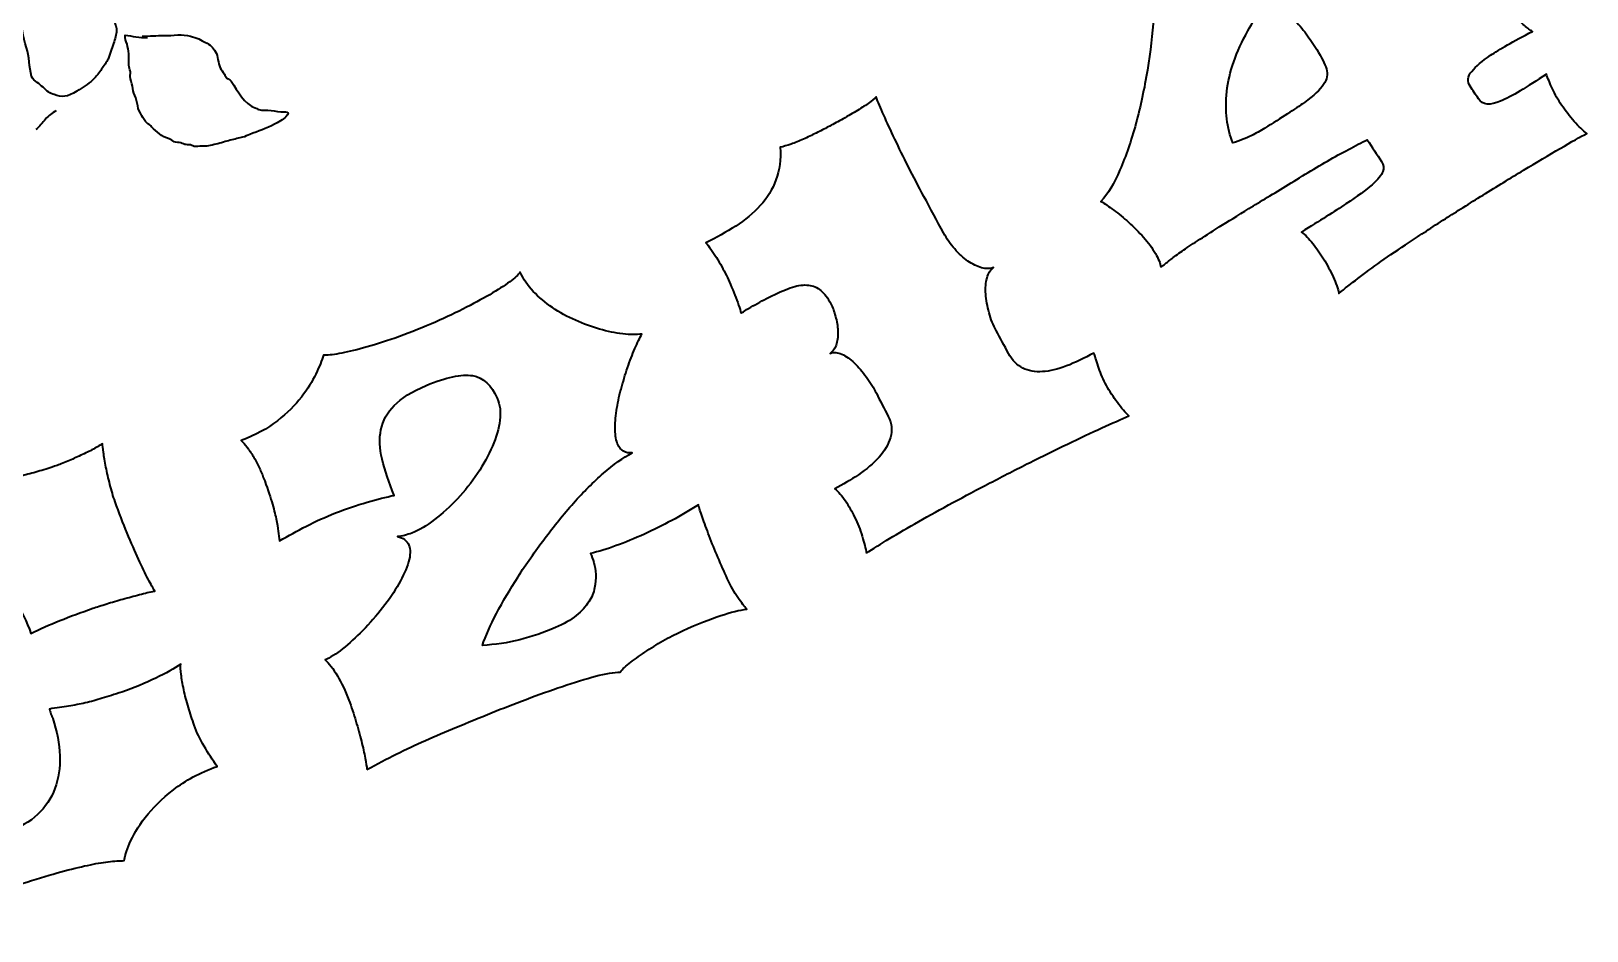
# Model space of a CAD drawing. Header units: millimetres. Extents: x 303.9 to 374.2, y -244.7 to -222.4.
# Drawn here: x 354.12 to 367.67, y -242.53 to -234.69 of the extents above; entities that cross this region are included whole.
import ezdxf

# ---------------------------------------------------------------- set-up
doc = ezdxf.new("R2010")
doc.units = ezdxf.units.MM
doc.header["$MEASUREMENT"] = 0
doc.layers.add('Bottom', color=7, linetype='Continuous', lineweight=0)

# ---------------------------------------------------------------- blocks, each defined once
blk = doc.blocks.new('Block_2')
at = {"layer": 'Bottom', "color": 18, "lineweight": 40, "true_color": 0x000000}
for points, knots in [([(363.958, -236.752), (363.957, -236.735), (363.951, -236.716), (363.943, -236.696), (363.934, -236.676), (363.924, -236.655), (363.911, -236.632), (363.883, -236.584), (363.848, -236.536), (363.807, -236.491), (363.765, -236.445), (363.723, -236.402), (363.678, -236.361), (363.634, -236.321), (363.59, -236.285), (363.548, -236.254), (363.506, -236.223), (363.469, -236.197), (363.437, -236.179), (363.495, -236.116), (363.55, -236.024), (363.602, -235.903), (363.654, -235.783), (363.7, -235.649), (363.741, -235.5), (363.781, -235.351), (363.815, -235.196), (363.841, -235.034), (363.868, -234.873), (363.885, -234.72), (363.894, -234.576), (363.903, -234.431), (363.901, -234.303), (363.89, -234.19), (363.879, -234.077), (363.857, -233.994), (363.824, -233.94), (363.842, -233.936), (363.869, -233.928), (363.905, -233.915), (363.94, -233.901), (363.979, -233.884), (364.023, -233.864), (364.066, -233.844), (364.114, -233.82), (364.164, -233.794), (364.214, -233.767), (364.264, -233.738), (364.313, -233.707), (364.356, -233.68), (364.406, -233.646), (364.462, -233.605), (364.518, -233.565), (364.573, -233.523), (364.628, -233.479), (364.682, -233.436), (364.732, -233.393), (364.778, -233.351), (364.823, -233.309), (364.857, -233.273), (364.88, -233.243), (364.878, -233.282), (364.892, -233.334), (364.922, -233.398), (364.952, -233.462), (364.99, -233.529), (365.034, -233.597), (365.066, -233.646), (365.099, -233.693), (365.133, -233.738), (365.169, -233.784), (365.203, -233.824), (365.237, -233.858), (365.271, -233.892), (365.303, -233.92), (365.333, -233.94), (365.362, -233.96), (365.386, -233.97), (365.405, -233.969), (365.373, -233.986), (365.343, -234.003), (365.314, -234.019), (365.286, -234.035), (365.259, -234.052), (365.234, -234.069), (365.166, -234.113), (365.107, -234.157), (365.06, -234.203), (365.011, -234.248), (364.968, -234.295), (364.929, -234.345), (364.891, -234.396), (364.855, -234.449), (364.823, -234.506), (364.79, -234.562), (364.755, -234.625), (364.716, -234.692), (364.612, -234.877), (364.551, -235.053), (364.533, -235.222), (364.516, -235.391), (364.533, -235.54), (364.584, -235.669), (364.65, -235.648), (364.704, -235.627), (364.746, -235.606), (364.788, -235.585), (364.827, -235.563), (364.863, -235.541), (365.011, -235.449), (365.126, -235.374), (365.208, -235.316), (365.29, -235.258), (365.345, -235.206), (365.375, -235.161), (365.405, -235.115), (365.413, -235.07), (365.4, -235.025), (365.386, -234.98), (365.359, -234.924), (365.315, -234.856), (365.285, -234.809), (365.255, -234.763), (365.223, -234.719), (365.192, -234.675), (365.154, -234.631), (365.109, -234.587), (365.152, -234.575), (365.194, -234.561), (365.232, -234.545), (365.271, -234.53), (365.309, -234.513), (365.345, -234.495), (365.382, -234.476), (365.419, -234.455), (365.456, -234.433), (365.494, -234.411), (365.534, -234.386), (365.577, -234.358), (365.632, -234.322), (365.678, -234.29), (365.716, -234.261), (365.754, -234.233), (365.786, -234.206), (365.815, -234.18), (365.843, -234.155), (365.869, -234.13), (365.892, -234.106), (365.915, -234.082), (365.94, -234.056), (365.968, -234.028), (366.006, -234.105), (366.036, -234.175), (366.059, -234.238), (366.083, -234.301), (366.11, -234.356), (366.142, -234.404), (366.166, -234.441), (366.189, -234.472), (366.21, -234.499), (366.231, -234.525), (366.255, -234.544), (366.283, -234.554), (366.311, -234.565), (366.345, -234.564), (366.385, -234.553), (366.425, -234.541), (366.477, -234.515), (366.54, -234.472), (366.556, -234.461), (366.579, -234.446), (366.606, -234.428), (366.634, -234.409), (366.664, -234.389), (366.694, -234.367), (366.725, -234.345), (366.756, -234.322), (366.789, -234.298), (366.821, -234.275), (366.85, -234.252), (366.875, -234.231), (366.88, -234.262), (366.896, -234.302), (366.921, -234.353), (366.946, -234.402), (366.981, -234.459), (367.024, -234.523), (367.045, -234.553), (367.063, -234.579), (367.08, -234.599), (367.096, -234.619), (367.11, -234.635), (367.124, -234.647), (367.138, -234.659), (367.151, -234.669), (367.162, -234.677), (367.173, -234.685), (367.184, -234.692), (367.195, -234.698), (367.109, -234.742), (367.036, -234.78), (366.976, -234.815), (366.916, -234.85), (366.867, -234.88), (366.828, -234.906), (366.756, -234.954), (366.703, -235.001), (366.665, -235.046), (366.628, -235.091), (366.623, -235.134), (366.651, -235.176), (366.675, -235.212), (366.699, -235.248), (366.723, -235.284), (366.759, -235.339), (366.824, -235.346), (366.917, -235.305), (367.011, -235.264), (367.144, -235.185), (367.315, -235.069), (367.329, -235.106), (367.346, -235.149), (367.368, -235.198), (367.39, -235.246), (367.417, -235.294), (367.448, -235.34), (367.482, -235.389), (367.518, -235.436), (367.558, -235.481), (367.597, -235.526), (367.634, -235.561), (367.668, -235.587), (367.611, -235.616), (367.534, -235.659), (367.436, -235.717), (367.338, -235.774), (367.231, -235.837), (367.117, -235.907), (367.002, -235.976), (366.884, -236.048), (366.764, -236.123), (366.644, -236.197), (366.534, -236.266), (366.436, -236.329), (366.319, -236.404), (366.215, -236.472), (366.123, -236.533), (366.031, -236.593), (365.949, -236.65), (365.875, -236.702), (365.801, -236.755), (365.734, -236.804), (365.674, -236.849), (365.614, -236.895), (365.559, -236.939), (365.509, -236.98), (365.5, -236.939), (365.483, -236.891), (365.458, -236.836), (365.433, -236.782), (365.406, -236.729), (365.375, -236.678), (365.345, -236.63), (365.314, -236.586), (365.281, -236.545), (365.248, -236.504), (365.216, -236.47), (365.183, -236.445), (365.342, -236.348), (365.471, -236.266), (365.57, -236.2), (365.669, -236.135), (365.745, -236.079), (365.797, -236.033), (365.848, -235.987), (365.88, -235.949), (365.891, -235.919), (365.902, -235.889), (365.898, -235.86), (365.88, -235.832), (365.839, -235.768), (365.797, -235.705), (365.756, -235.642), (365.706, -235.666), (365.651, -235.694), (365.593, -235.725), (365.535, -235.756), (365.473, -235.79), (365.41, -235.827), (365.346, -235.864), (365.282, -235.902), (365.216, -235.942), (365.15, -235.982), (365.086, -236.021), (365.022, -236.06), (364.896, -236.137), (364.785, -236.205), (364.689, -236.263), (364.594, -236.322), (364.511, -236.373), (364.44, -236.418), (364.37, -236.463), (364.309, -236.501), (364.259, -236.534), (364.208, -236.566), (364.165, -236.596), (364.129, -236.621), (364.092, -236.647), (364.061, -236.67), (364.035, -236.691), (364.008, -236.712), (363.983, -236.733), (363.958, -236.752)], [0, 0, 0, 0, 1, 1, 1, 2, 2, 2, 3, 3, 3, 4, 4, 4, 5, 5, 5, 6, 6, 6, 7, 7, 7, 8, 8, 8, 9, 9, 9, 10, 10, 10, 11, 11, 11, 12, 12, 12, 13, 13, 13, 14, 14, 14, 15, 15, 15, 16, 16, 16, 17, 17, 17, 18, 18, 18, 19, 19, 19, 20, 20, 20, 21, 21, 21, 22, 22, 22, 23, 23, 23, 24, 24, 24, 25, 25, 25, 26, 26, 26, 27, 27, 27, 28, 28, 28, 29, 29, 29, 30, 30, 30, 31, 31, 31, 32, 32, 32, 33, 33, 33, 34, 34, 34, 35, 35, 35, 36, 36, 36, 37, 37, 37, 38, 38, 38, 39, 39, 39, 40, 40, 40, 41, 41, 41, 42, 42, 42, 43, 43, 43, 44, 44, 44, 45, 45, 45, 46, 46, 46, 47, 47, 47, 48, 48, 48, 49, 49, 49, 50, 50, 50, 51, 51, 51, 52, 52, 52, 53, 53, 53, 54, 54, 54, 55, 55, 55, 56, 56, 56, 57, 57, 57, 58, 58, 58, 59, 59, 59, 60, 60, 60, 61, 61, 61, 62, 62, 62, 63, 63, 63, 64, 64, 64, 65, 65, 65, 66, 66, 66, 67, 67, 67, 68, 68, 68, 69, 69, 69, 70, 70, 70, 71, 71, 71, 72, 72, 72, 73, 73, 73, 74, 74, 74, 75, 75, 75, 76, 76, 76, 77, 77, 77, 78, 78, 78, 79, 79, 79, 80, 80, 80, 81, 81, 81, 82, 82, 82, 83, 83, 83, 84, 84, 84, 85, 85, 85, 86, 86, 86, 87, 87, 87, 88, 88, 88, 89, 89, 89, 90, 90, 90, 91, 91, 91, 92, 92, 92, 93, 93, 93, 94, 94, 94, 95, 95, 95, 96, 96, 96, 97, 97, 97, 98, 98, 98, 99, 99, 99, 100, 100, 100, 101, 101, 101, 102, 102, 102, 103, 103, 103, 104, 104, 104, 104]), ([(361.395, -239.244), (361.387, -239.202), (361.375, -239.153), (361.357, -239.095), (361.34, -239.037), (361.319, -238.982), (361.292, -238.928), (361.268, -238.878), (361.241, -238.831), (361.212, -238.787), (361.183, -238.743), (361.152, -238.707), (361.118, -238.681), (361.188, -238.647), (361.257, -238.606), (361.326, -238.559), (361.395, -238.512), (361.455, -238.461), (361.504, -238.407), (361.553, -238.352), (361.586, -238.295), (361.604, -238.235), (361.622, -238.174), (361.615, -238.113), (361.584, -238.051), (361.55, -237.984), (361.515, -237.917), (361.481, -237.849), (361.457, -237.802), (361.428, -237.755), (361.394, -237.708), (361.36, -237.662), (361.325, -237.621), (361.289, -237.586), (361.253, -237.551), (361.216, -237.525), (361.18, -237.509), (361.143, -237.492), (361.109, -237.49), (361.079, -237.502), (361.106, -237.482), (361.124, -237.455), (361.134, -237.419), (361.144, -237.384), (361.149, -237.345), (361.146, -237.304), (361.144, -237.263), (361.136, -237.221), (361.125, -237.18), (361.114, -237.138), (361.1, -237.101), (361.085, -237.071), (361.059, -237.02), (361.03, -236.981), (360.998, -236.954), (360.967, -236.928), (360.931, -236.912), (360.891, -236.908), (360.85, -236.903), (360.803, -236.909), (360.751, -236.925), (360.698, -236.942), (360.639, -236.967), (360.572, -237), (360.554, -237.009), (360.532, -237.021), (360.505, -237.035), (360.478, -237.049), (360.452, -237.063), (360.425, -237.078), (360.399, -237.093), (360.375, -237.108), (360.351, -237.121), (360.329, -237.136), (360.313, -237.145), (360.304, -237.152), (360.298, -237.133), (360.291, -237.109), (360.281, -237.081), (360.271, -237.053), (360.26, -237.024), (360.248, -236.994), (360.236, -236.964), (360.224, -236.933), (360.211, -236.903), (360.198, -236.873), (360.186, -236.846), (360.175, -236.823), (360.15, -236.772), (360.121, -236.72), (360.088, -236.667), (360.054, -236.613), (360.025, -236.571), (359.997, -236.539), (360.089, -236.494), (360.175, -236.446), (360.257, -236.393), (360.339, -236.34), (360.41, -236.281), (360.47, -236.215), (360.53, -236.149), (360.577, -236.074), (360.607, -235.991), (360.639, -235.908), (360.651, -235.813), (360.643, -235.707), (360.672, -235.701), (360.703, -235.692), (360.738, -235.68), (360.773, -235.667), (360.809, -235.652), (360.846, -235.636), (360.882, -235.62), (360.92, -235.602), (360.957, -235.583), (360.994, -235.565), (361.03, -235.547), (361.062, -235.529), (361.096, -235.511), (361.134, -235.491), (361.177, -235.467), (361.22, -235.443), (361.262, -235.419), (361.302, -235.395), (361.343, -235.37), (361.379, -235.347), (361.411, -235.325), (361.442, -235.302), (361.465, -235.283), (361.478, -235.267), (361.495, -235.31), (361.518, -235.363), (361.546, -235.427), (361.574, -235.49), (361.606, -235.56), (361.642, -235.635), (361.678, -235.711), (361.717, -235.792), (361.76, -235.877), (361.804, -235.962), (361.848, -236.048), (361.895, -236.135), (361.952, -236.241), (362.009, -236.347), (362.066, -236.453), (362.093, -236.504), (362.126, -236.551), (362.163, -236.593), (362.2, -236.635), (362.238, -236.67), (362.278, -236.698), (362.318, -236.726), (362.357, -236.745), (362.396, -236.756), (362.435, -236.767), (362.47, -236.767), (362.501, -236.755), (362.474, -236.774), (362.455, -236.804), (362.445, -236.845), (362.434, -236.886), (362.43, -236.933), (362.433, -236.985), (362.437, -237.037), (362.447, -237.092), (362.462, -237.148), (362.478, -237.205), (362.499, -237.256), (362.524, -237.303), (362.56, -237.369), (362.595, -237.436), (362.631, -237.502), (362.664, -237.563), (362.706, -237.606), (362.756, -237.631), (362.806, -237.656), (362.863, -237.666), (362.927, -237.661), (362.991, -237.657), (363.06, -237.641), (363.136, -237.612), (363.211, -237.583), (363.291, -237.546), (363.375, -237.499), (363.388, -237.536), (363.402, -237.58), (363.419, -237.631), (363.435, -237.681), (363.457, -237.732), (363.484, -237.781), (363.513, -237.833), (363.545, -237.883), (363.58, -237.931), (363.616, -237.98), (363.649, -238.018), (363.68, -238.047), (363.614, -238.075), (363.535, -238.11), (363.443, -238.152), (363.352, -238.193), (363.253, -238.241), (363.146, -238.292), (363.039, -238.343), (362.929, -238.397), (362.814, -238.455), (362.699, -238.512), (362.585, -238.571), (362.47, -238.631), (362.361, -238.688), (362.253, -238.745), (362.148, -238.802), (362.042, -238.858), (361.944, -238.913), (361.851, -238.966), (361.759, -239.019), (361.673, -239.069), (361.596, -239.116), (361.518, -239.163), (361.451, -239.205), (361.395, -239.244)], [0, 0, 0, 0, 1, 1, 1, 2, 2, 2, 3, 3, 3, 4, 4, 4, 5, 5, 5, 6, 6, 6, 7, 7, 7, 8, 8, 8, 9, 9, 9, 10, 10, 10, 11, 11, 11, 12, 12, 12, 13, 13, 13, 14, 14, 14, 15, 15, 15, 16, 16, 16, 17, 17, 17, 18, 18, 18, 19, 19, 19, 20, 20, 20, 21, 21, 21, 22, 22, 22, 23, 23, 23, 24, 24, 24, 25, 25, 25, 26, 26, 26, 27, 27, 27, 28, 28, 28, 29, 29, 29, 30, 30, 30, 31, 31, 31, 32, 32, 32, 33, 33, 33, 34, 34, 34, 35, 35, 35, 36, 36, 36, 37, 37, 37, 38, 38, 38, 39, 39, 39, 40, 40, 40, 41, 41, 41, 42, 42, 42, 43, 43, 43, 44, 44, 44, 45, 45, 45, 46, 46, 46, 47, 47, 47, 48, 48, 48, 49, 49, 49, 50, 50, 50, 51, 51, 51, 52, 52, 52, 53, 53, 53, 54, 54, 54, 55, 55, 55, 56, 56, 56, 57, 57, 57, 58, 58, 58, 59, 59, 59, 60, 60, 60, 61, 61, 61, 62, 62, 62, 63, 63, 63, 64, 64, 64, 65, 65, 65, 66, 66, 66, 67, 67, 67, 68, 68, 68, 69, 69, 69, 70, 70, 70, 71, 71, 71, 72, 72, 72, 73, 73, 73, 73]), ([(357.045, -241.127), (357.043, -241.104), (357.038, -241.071), (357.029, -241.028), (357.022, -240.984), (357.011, -240.935), (356.997, -240.88), (356.982, -240.825), (356.967, -240.767), (356.949, -240.705), (356.931, -240.643), (356.91, -240.582), (356.887, -240.522), (356.857, -240.444), (356.824, -240.373), (356.788, -240.311), (356.751, -240.248), (356.715, -240.202), (356.68, -240.172), (356.723, -240.154), (356.775, -240.122), (356.833, -240.076), (356.891, -240.03), (356.949, -239.977), (357.009, -239.916), (357.069, -239.854), (357.126, -239.789), (357.182, -239.718), (357.237, -239.647), (357.284, -239.578), (357.323, -239.51), (357.361, -239.441), (357.39, -239.378), (357.407, -239.319), (357.425, -239.259), (357.426, -239.21), (357.41, -239.172), (357.394, -239.133), (357.361, -239.108), (357.31, -239.098), (357.352, -239.094), (357.394, -239.084), (357.437, -239.067), (357.5, -239.041), (357.566, -239.002), (357.634, -238.95), (357.702, -238.897), (357.769, -238.837), (357.833, -238.769), (357.897, -238.701), (357.956, -238.627), (358.009, -238.548), (358.061, -238.469), (358.104, -238.39), (358.138, -238.311), (358.172, -238.233), (358.193, -238.158), (358.203, -238.085), (358.212, -238.013), (358.204, -237.949), (358.18, -237.893), (358.13, -237.778), (358.058, -237.712), (357.964, -237.696), (357.87, -237.68), (357.736, -237.709), (357.562, -237.782), (357.438, -237.835), (357.344, -237.892), (357.283, -237.955), (357.221, -238.019), (357.183, -238.089), (357.167, -238.167), (357.151, -238.244), (357.154, -238.33), (357.178, -238.425), (357.202, -238.52), (357.236, -238.624), (357.283, -238.739), (357.214, -238.753), (357.135, -238.773), (357.046, -238.799), (356.957, -238.824), (356.865, -238.855), (356.771, -238.892), (356.682, -238.928), (356.598, -238.966), (356.518, -239.007), (356.438, -239.049), (356.36, -239.091), (356.283, -239.134), (356.279, -239.108), (356.276, -239.08), (356.273, -239.05), (356.27, -239.02), (356.264, -238.984), (356.254, -238.943), (356.245, -238.902), (356.233, -238.853), (356.216, -238.795), (356.2, -238.738), (356.176, -238.667), (356.143, -238.583), (356.132, -238.553), (356.119, -238.522), (356.103, -238.49), (356.088, -238.458), (356.072, -238.427), (356.055, -238.399), (356.037, -238.37), (356.019, -238.344), (356.002, -238.32), (355.984, -238.296), (355.967, -238.276), (355.95, -238.262), (356.075, -238.214), (356.18, -238.157), (356.265, -238.089), (356.35, -238.023), (356.42, -237.954), (356.474, -237.884), (356.528, -237.814), (356.57, -237.747), (356.6, -237.682), (356.63, -237.617), (356.653, -237.562), (356.668, -237.518), (356.699, -237.519), (356.744, -237.515), (356.804, -237.504), (356.864, -237.494), (356.935, -237.477), (357.016, -237.455), (357.098, -237.433), (357.189, -237.404), (357.29, -237.369), (357.391, -237.333), (357.496, -237.292), (357.606, -237.245), (357.701, -237.204), (357.793, -237.161), (357.88, -237.117), (357.966, -237.073), (358.044, -237.031), (358.114, -236.991), (358.183, -236.95), (358.241, -236.913), (358.288, -236.879), (358.334, -236.845), (358.365, -236.817), (358.38, -236.796), (358.407, -236.855), (358.445, -236.91), (358.493, -236.962), (358.543, -237.014), (358.599, -237.061), (358.661, -237.104), (358.723, -237.146), (358.79, -237.183), (358.86, -237.214), (358.93, -237.246), (359.001, -237.271), (359.071, -237.291), (359.141, -237.311), (359.208, -237.325), (359.272, -237.332), (359.336, -237.34), (359.392, -237.34), (359.44, -237.334), (359.42, -237.367), (359.4, -237.41), (359.378, -237.461), (359.356, -237.512), (359.335, -237.568), (359.314, -237.628), (359.294, -237.688), (359.275, -237.75), (359.258, -237.814), (359.24, -237.879), (359.227, -237.941), (359.218, -238.001), (359.209, -238.061), (359.205, -238.117), (359.206, -238.168), (359.207, -238.22), (359.215, -238.263), (359.23, -238.296), (359.254, -238.349), (359.296, -238.374), (359.355, -238.369), (359.275, -238.411), (359.192, -238.47), (359.105, -238.546), (359.017, -238.623), (358.931, -238.709), (358.844, -238.806), (358.758, -238.903), (358.673, -239.007), (358.591, -239.117), (358.508, -239.227), (358.431, -239.337), (358.361, -239.448), (358.291, -239.558), (358.228, -239.664), (358.174, -239.767), (358.12, -239.87), (358.079, -239.963), (358.05, -240.046), (358.162, -240.04), (358.271, -240.023), (358.376, -239.997), (358.481, -239.97), (358.584, -239.935), (358.686, -239.891), (358.76, -239.86), (358.821, -239.824), (358.868, -239.786), (358.915, -239.746), (358.951, -239.707), (358.977, -239.667), (359.003, -239.627), (359.019, -239.586), (359.027, -239.545), (359.035, -239.504), (359.038, -239.465), (359.037, -239.428), (359.036, -239.39), (359.031, -239.356), (359.021, -239.325), (359.011, -239.295), (359.002, -239.268), (358.992, -239.246), (359.062, -239.229), (359.137, -239.206), (359.215, -239.177), (359.294, -239.148), (359.377, -239.115), (359.461, -239.076), (359.541, -239.04), (359.62, -239.001), (359.699, -238.958), (359.778, -238.916), (359.856, -238.87), (359.931, -238.821), (359.937, -238.847), (359.949, -238.883), (359.966, -238.931), (359.983, -238.979), (360.003, -239.033), (360.026, -239.092), (360.048, -239.152), (360.074, -239.214), (360.101, -239.278), (360.129, -239.342), (360.156, -239.403), (360.183, -239.462), (360.213, -239.528), (360.244, -239.583), (360.276, -239.629), (360.307, -239.675), (360.333, -239.708), (360.353, -239.729), (360.291, -239.738), (360.216, -239.757), (360.126, -239.786), (360.036, -239.815), (359.925, -239.859), (359.793, -239.919), (359.747, -239.939), (359.697, -239.965), (359.642, -239.995), (359.588, -240.026), (359.535, -240.058), (359.483, -240.093), (359.431, -240.127), (359.385, -240.161), (359.343, -240.193), (359.301, -240.225), (359.27, -240.253), (359.251, -240.278), (359.196, -240.279), (359.125, -240.291), (359.036, -240.314), (358.947, -240.338), (358.85, -240.367), (358.747, -240.403), (358.643, -240.438), (358.538, -240.476), (358.431, -240.516), (358.325, -240.556), (358.227, -240.594), (358.137, -240.63), (358.024, -240.677), (357.92, -240.719), (357.826, -240.758), (357.73, -240.797), (357.64, -240.836), (357.554, -240.874), (357.467, -240.913), (357.384, -240.952), (357.301, -240.993), (357.219, -241.033), (357.133, -241.078), (357.045, -241.127)], [0, 0, 0, 0, 1, 1, 1, 2, 2, 2, 3, 3, 3, 4, 4, 4, 5, 5, 5, 6, 6, 6, 7, 7, 7, 8, 8, 8, 9, 9, 9, 10, 10, 10, 11, 11, 11, 12, 12, 12, 13, 13, 13, 14, 14, 14, 15, 15, 15, 16, 16, 16, 17, 17, 17, 18, 18, 18, 19, 19, 19, 20, 20, 20, 21, 21, 21, 22, 22, 22, 23, 23, 23, 24, 24, 24, 25, 25, 25, 26, 26, 26, 27, 27, 27, 28, 28, 28, 29, 29, 29, 30, 30, 30, 31, 31, 31, 32, 32, 32, 33, 33, 33, 34, 34, 34, 35, 35, 35, 36, 36, 36, 37, 37, 37, 38, 38, 38, 39, 39, 39, 40, 40, 40, 41, 41, 41, 42, 42, 42, 43, 43, 43, 44, 44, 44, 45, 45, 45, 46, 46, 46, 47, 47, 47, 48, 48, 48, 49, 49, 49, 50, 50, 50, 51, 51, 51, 52, 52, 52, 53, 53, 53, 54, 54, 54, 55, 55, 55, 56, 56, 56, 57, 57, 57, 58, 58, 58, 59, 59, 59, 60, 60, 60, 61, 61, 61, 62, 62, 62, 63, 63, 63, 64, 64, 64, 65, 65, 65, 66, 66, 66, 67, 67, 67, 68, 68, 68, 69, 69, 69, 70, 70, 70, 71, 71, 71, 72, 72, 72, 73, 73, 73, 74, 74, 74, 75, 75, 75, 76, 76, 76, 77, 77, 77, 78, 78, 78, 79, 79, 79, 80, 80, 80, 81, 81, 81, 82, 82, 82, 83, 83, 83, 84, 84, 84, 85, 85, 85, 86, 86, 86, 87, 87, 87, 88, 88, 88, 89, 89, 89, 90, 90, 90, 91, 91, 91, 92, 92, 92, 93, 93, 93, 94, 94, 94, 95, 95, 95, 96, 96, 96, 97, 97, 97, 98, 98, 98, 99, 99, 99, 100, 100, 100, 101, 101, 101, 101]), ([(351.848, -242.148), (351.871, -242.098), (351.879, -242.007), (351.873, -241.875), (351.867, -241.742), (351.834, -241.568), (351.776, -241.353), (351.749, -241.255), (351.714, -241.184), (351.671, -241.14), (351.628, -241.096), (351.577, -241.072), (351.517, -241.07), (351.546, -241.054), (351.568, -241.029), (351.582, -240.995), (351.597, -240.961), (351.607, -240.922), (351.611, -240.878), (351.616, -240.833), (351.614, -240.785), (351.608, -240.735), (351.602, -240.684), (351.591, -240.633), (351.577, -240.582), (351.541, -240.448), (351.497, -240.334), (351.445, -240.237), (351.392, -240.14), (351.338, -240.075), (351.282, -240.042), (351.289, -240.04), (351.296, -240.038), (351.303, -240.037), (351.358, -240.022), (351.417, -239.993), (351.479, -239.951), (351.541, -239.909), (351.602, -239.86), (351.661, -239.802), (351.721, -239.745), (351.776, -239.683), (351.829, -239.618), (351.881, -239.552), (351.926, -239.487), (351.964, -239.422), (352.002, -239.358), (352.031, -239.298), (352.05, -239.241), (352.069, -239.184), (352.075, -239.137), (352.068, -239.101), (352.13, -239.113), (352.233, -239.114), (352.378, -239.102), (352.521, -239.09), (352.705, -239.05), (352.926, -238.982), (352.978, -238.965), (353.034, -238.945), (353.092, -238.92), (353.149, -238.895), (353.205, -238.868), (353.257, -238.838), (353.311, -238.809), (353.359, -238.778), (353.403, -238.747), (353.447, -238.716), (353.481, -238.686), (353.507, -238.658), (353.538, -238.7), (353.579, -238.741), (353.628, -238.779), (353.676, -238.818), (353.731, -238.848), (353.79, -238.867), (353.825, -238.818), (353.845, -238.769), (353.851, -238.72), (353.857, -238.67), (353.859, -238.628), (353.857, -238.593), (353.874, -238.596), (353.899, -238.595), (353.932, -238.59), (353.964, -238.585), (354.002, -238.578), (354.044, -238.568), (354.086, -238.558), (354.131, -238.545), (354.179, -238.532), (354.227, -238.518), (354.275, -238.503), (354.324, -238.486), (354.353, -238.476), (354.387, -238.463), (354.425, -238.447), (354.464, -238.431), (354.502, -238.414), (354.54, -238.397), (354.579, -238.379), (354.616, -238.361), (354.651, -238.343), (354.686, -238.324), (354.717, -238.306), (354.742, -238.289), (354.743, -238.302), (354.746, -238.328), (354.751, -238.365), (354.756, -238.402), (354.763, -238.445), (354.773, -238.492), (354.782, -238.54), (354.794, -238.591), (354.807, -238.644), (354.821, -238.697), (354.835, -238.747), (354.852, -238.794), (354.887, -238.892), (354.921, -238.982), (354.957, -239.067), (354.993, -239.151), (355.025, -239.228), (355.056, -239.295), (355.087, -239.363), (355.115, -239.42), (355.139, -239.468), (355.165, -239.515), (355.184, -239.55), (355.198, -239.573), (355.156, -239.581), (355.111, -239.591), (355.064, -239.604), (355.016, -239.616), (354.969, -239.629), (354.92, -239.642), (354.872, -239.656), (354.824, -239.67), (354.779, -239.684), (354.733, -239.698), (354.693, -239.711), (354.658, -239.723), (354.454, -239.793), (354.275, -239.865), (354.119, -239.942), (354.085, -239.838), (354.037, -239.745), (353.977, -239.661), (353.916, -239.578), (353.846, -239.511), (353.767, -239.459), (353.688, -239.408), (353.601, -239.375), (353.505, -239.36), (353.409, -239.346), (353.308, -239.355), (353.202, -239.388), (353.144, -239.406), (353.088, -239.429), (353.033, -239.456), (352.977, -239.483), (352.927, -239.519), (352.882, -239.564), (352.837, -239.609), (352.799, -239.665), (352.769, -239.731), (352.739, -239.797), (352.72, -239.879), (352.711, -239.976), (352.703, -240.073), (352.708, -240.188), (352.726, -240.32), (352.745, -240.452), (352.78, -240.606), (352.832, -240.782), (352.898, -241.006), (352.972, -241.184), (353.054, -241.316), (353.135, -241.449), (353.223, -241.546), (353.315, -241.609), (353.408, -241.672), (353.505, -241.705), (353.606, -241.71), (353.707, -241.714), (353.811, -241.699), (353.917, -241.666), (354.023, -241.633), (354.11, -241.584), (354.178, -241.519), (354.246, -241.454), (354.296, -241.379), (354.328, -241.292), (354.36, -241.206), (354.374, -241.111), (354.371, -241.007), (354.367, -240.903), (354.347, -240.795), (354.309, -240.682), (354.305, -240.668), (354.3, -240.654), (354.294, -240.641), (354.289, -240.627), (354.285, -240.614), (354.28, -240.6), (354.341, -240.592), (354.397, -240.583), (354.447, -240.575), (354.497, -240.567), (354.546, -240.558), (354.593, -240.547), (354.641, -240.536), (354.69, -240.523), (354.74, -240.507), (354.791, -240.492), (354.848, -240.473), (354.91, -240.452), (355.019, -240.415), (355.118, -240.375), (355.207, -240.331), (355.297, -240.288), (355.369, -240.247), (355.424, -240.209), (355.42, -240.231), (355.421, -240.261), (355.427, -240.3), (355.432, -240.339), (355.44, -240.383), (355.451, -240.432), (355.461, -240.482), (355.475, -240.533), (355.49, -240.586), (355.507, -240.639), (355.523, -240.691), (355.541, -240.741), (355.562, -240.801), (355.591, -240.863), (355.627, -240.925), (355.664, -240.987), (355.702, -241.045), (355.74, -241.1), (355.589, -241.155), (355.464, -241.223), (355.361, -241.303), (355.259, -241.383), (355.177, -241.464), (355.115, -241.545), (355.052, -241.627), (355.007, -241.702), (354.979, -241.771), (354.951, -241.839), (354.935, -241.89), (354.932, -241.921), (354.891, -241.921), (354.845, -241.925), (354.792, -241.93), (354.74, -241.937), (354.68, -241.947), (354.612, -241.962), (354.544, -241.976), (354.467, -241.995), (354.38, -242.019), (354.293, -242.043), (354.194, -242.072), (354.084, -242.107), (353.967, -242.144), (353.851, -242.182), (353.738, -242.223), (353.625, -242.264), (353.521, -242.303), (353.427, -242.342), (353.333, -242.381), (353.253, -242.417), (353.186, -242.45), (353.119, -242.483), (353.074, -242.511), (353.05, -242.533), (353.008, -242.468), (352.94, -242.409), (352.844, -242.354), (352.75, -242.299), (352.645, -242.253), (352.53, -242.218), (352.414, -242.182), (352.297, -242.157), (352.175, -242.144), (352.054, -242.13), (351.945, -242.132), (351.848, -242.148)], [0, 0, 0, 0, 1, 1, 1, 2, 2, 2, 3, 3, 3, 4, 4, 4, 5, 5, 5, 6, 6, 6, 7, 7, 7, 8, 8, 8, 9, 9, 9, 10, 10, 10, 11, 11, 11, 12, 12, 12, 13, 13, 13, 14, 14, 14, 15, 15, 15, 16, 16, 16, 17, 17, 17, 18, 18, 18, 19, 19, 19, 20, 20, 20, 21, 21, 21, 22, 22, 22, 23, 23, 23, 24, 24, 24, 25, 25, 25, 26, 26, 26, 27, 27, 27, 28, 28, 28, 29, 29, 29, 30, 30, 30, 31, 31, 31, 32, 32, 32, 33, 33, 33, 34, 34, 34, 35, 35, 35, 36, 36, 36, 37, 37, 37, 38, 38, 38, 39, 39, 39, 40, 40, 40, 41, 41, 41, 42, 42, 42, 43, 43, 43, 44, 44, 44, 45, 45, 45, 46, 46, 46, 47, 47, 47, 48, 48, 48, 49, 49, 49, 50, 50, 50, 51, 51, 51, 52, 52, 52, 53, 53, 53, 54, 54, 54, 55, 55, 55, 56, 56, 56, 57, 57, 57, 58, 58, 58, 59, 59, 59, 60, 60, 60, 61, 61, 61, 62, 62, 62, 63, 63, 63, 64, 64, 64, 65, 65, 65, 66, 66, 66, 67, 67, 67, 68, 68, 68, 69, 69, 69, 70, 70, 70, 71, 71, 71, 72, 72, 72, 73, 73, 73, 74, 74, 74, 75, 75, 75, 76, 76, 76, 77, 77, 77, 78, 78, 78, 79, 79, 79, 80, 80, 80, 81, 81, 81, 82, 82, 82, 83, 83, 83, 84, 84, 84, 85, 85, 85, 86, 86, 86, 87, 87, 87, 88, 88, 88, 89, 89, 89, 90, 90, 90, 91, 91, 91, 92, 92, 92, 93, 93, 93, 94, 94, 94, 95, 95, 95, 96, 96, 96, 96])]:
    blk.add_open_spline(points, degree=3, knots=knots, dxfattribs=at)

msp = doc.modelspace()

# ---------------------------------------------------------------- linework, layer by layer
at = {"layer": 'Bottom', "color": 18, "lineweight": 35, "true_color": 0x000000}
for points, knots in [([(354.321, -234.095), (354.357, -234.097), (354.382, -234.089), (354.411, -234.101), (354.424, -234.107), (354.441, -234.109), (354.454, -234.115), (354.501, -234.135), (354.537, -234.165), (354.575, -234.192), (354.591, -234.203), (354.603, -234.209), (354.613, -234.226), (354.625, -234.245), (354.644, -234.254), (354.66, -234.27), (354.689, -234.3), (354.708, -234.343), (354.731, -234.379), (354.772, -234.44), (354.831, -234.501), (354.845, -234.575), (354.849, -234.594), (354.849, -234.615), (354.853, -234.634), (354.858, -234.655), (354.868, -234.665), (354.865, -234.69), (354.861, -234.729), (354.853, -234.761), (354.838, -234.802), (354.821, -234.848), (354.809, -234.894), (354.792, -234.938), (354.78, -234.968), (354.751, -234.998), (354.735, -235.027), (354.718, -235.058), (354.689, -235.091), (354.659, -235.119), (354.617, -235.157), (354.569, -235.187), (354.52, -235.218), (354.437, -235.271), (354.385, -235.273), (354.322, -235.248), (354.305, -235.242), (354.288, -235.236), (354.274, -235.227), (354.254, -235.215), (354.242, -235.197), (354.225, -235.184), (354.207, -235.171), (354.193, -235.155), (354.175, -235.142), (354.157, -235.128), (354.132, -235.112), (354.125, -235.089), (354.104, -235.009), (354.105, -234.917), (354.08, -234.84), (354.05, -234.745), (354.039, -234.644), (354.018, -234.545), (354.008, -234.497), (353.999, -234.45), (353.99, -234.401), (353.986, -234.378), (353.979, -234.35), (353.979, -234.326), (353.979, -234.316), (353.983, -234.31), (353.984, -234.3), (353.985, -234.286), (353.975, -234.273), (353.985, -234.257)], [0, 0, 0, 0, 1, 1, 1, 2, 2, 2, 3, 3, 3, 4, 4, 4, 5, 5, 5, 6, 6, 6, 7, 7, 7, 8, 8, 8, 9, 9, 9, 10, 10, 10, 11, 11, 11, 12, 12, 12, 13, 13, 13, 14, 14, 14, 15, 15, 15, 16, 16, 16, 17, 17, 17, 18, 18, 18, 19, 19, 19, 20, 20, 20, 21, 21, 21, 22, 22, 22, 23, 23, 23, 24, 24, 24, 25, 25, 25, 25]), ([(355.089, -234.738), (355.15, -234.741), (355.216, -234.732), (355.278, -234.733), (355.358, -234.735), (355.439, -234.718), (355.509, -234.739), (355.533, -234.747), (355.558, -234.754), (355.58, -234.763), (355.602, -234.772), (355.616, -234.785), (355.638, -234.793), (355.681, -234.81), (355.704, -234.839), (355.727, -234.875), (355.751, -234.915), (355.746, -234.972), (355.767, -235.014), (355.777, -235.033), (355.792, -235.051), (355.804, -235.069), (355.811, -235.08), (355.816, -235.096), (355.826, -235.104), (355.839, -235.114), (355.853, -235.118), (355.862, -235.131), (355.927, -235.219), (355.966, -235.327), (356.085, -235.37), (356.099, -235.375), (356.109, -235.382), (356.126, -235.383), (356.145, -235.384), (356.164, -235.381), (356.183, -235.383), (356.22, -235.388), (356.257, -235.394), (356.294, -235.398), (356.326, -235.4), (356.391, -235.39), (356.34, -235.441), (356.319, -235.462), (356.267, -235.492), (356.239, -235.506), (356.17, -235.541), (356.097, -235.57), (356.026, -235.595), (356.004, -235.603), (355.986, -235.614), (355.963, -235.62), (355.946, -235.624), (355.93, -235.626), (355.912, -235.631), (355.873, -235.642), (355.835, -235.649), (355.796, -235.662), (355.752, -235.676), (355.708, -235.685), (355.665, -235.694), (355.644, -235.699), (355.626, -235.696), (355.606, -235.697), (355.584, -235.698), (355.561, -235.703), (355.542, -235.699), (355.525, -235.695), (355.515, -235.686), (355.495, -235.685), (355.476, -235.684), (355.464, -235.685), (355.448, -235.678), (355.43, -235.67), (355.419, -235.665), (355.396, -235.664), (355.369, -235.663), (355.364, -235.657), (355.345, -235.644), (355.319, -235.627), (355.281, -235.624), (355.256, -235.605), (355.232, -235.586), (355.21, -235.566), (355.186, -235.547), (355.176, -235.54), (355.173, -235.53), (355.165, -235.521), (355.156, -235.51), (355.14, -235.506), (355.13, -235.495), (355.112, -235.478), (355.094, -235.454), (355.084, -235.432), (355.071, -235.403), (355.052, -235.38), (355.049, -235.346), (355.045, -235.316), (355.037, -235.281), (355.023, -235.256), (355.01, -235.231), (355.008, -235.203), (355.003, -235.174), (354.998, -235.146), (354.987, -235.117), (354.983, -235.089), (354.982, -235.081), (354.987, -235.071), (354.987, -235.063), (354.988, -235.051), (354.984, -235.044), (354.981, -235.032), (354.977, -235.016), (354.972, -234.998), (354.972, -234.981), (354.973, -234.951), (354.974, -234.921), (354.971, -234.892), (354.969, -234.862), (354.963, -234.836), (354.956, -234.808), (354.95, -234.783), (354.933, -234.759), (354.941, -234.729), (355.003, -234.74), (355.063, -234.752), (355.133, -234.752)], [0, 0, 0, 0, 1, 1, 1, 2, 2, 2, 3, 3, 3, 4, 4, 4, 5, 5, 5, 6, 6, 6, 7, 7, 7, 8, 8, 8, 9, 9, 9, 10, 10, 10, 11, 11, 11, 12, 12, 12, 13, 13, 13, 14, 14, 14, 15, 15, 15, 16, 16, 16, 17, 17, 17, 18, 18, 18, 19, 19, 19, 20, 20, 20, 21, 21, 21, 22, 22, 22, 23, 23, 23, 24, 24, 24, 25, 25, 25, 26, 26, 26, 27, 27, 27, 28, 28, 28, 29, 29, 29, 30, 30, 30, 31, 31, 31, 32, 32, 32, 33, 33, 33, 34, 34, 34, 35, 35, 35, 36, 36, 36, 37, 37, 37, 38, 38, 38, 39, 39, 39, 40, 40, 40, 41, 41, 41, 42, 42, 42, 42]), ([(354.34, -235.386), (354.304, -235.409), (354.273, -235.432), (354.246, -235.462), (354.22, -235.492), (354.196, -235.526), (354.161, -235.553)], [0, 0, 0, 0, 1, 1, 1, 2, 2, 2, 2])]:
    msp.add_open_spline(points, degree=3, knots=knots, dxfattribs=at)

# ---------------------------------------------------------------- block references
at = {"layer": 'Bottom'}
msp.add_blockref('Block_2', (0, 0), dxfattribs=at)

doc.saveas('drawing.dxf')
